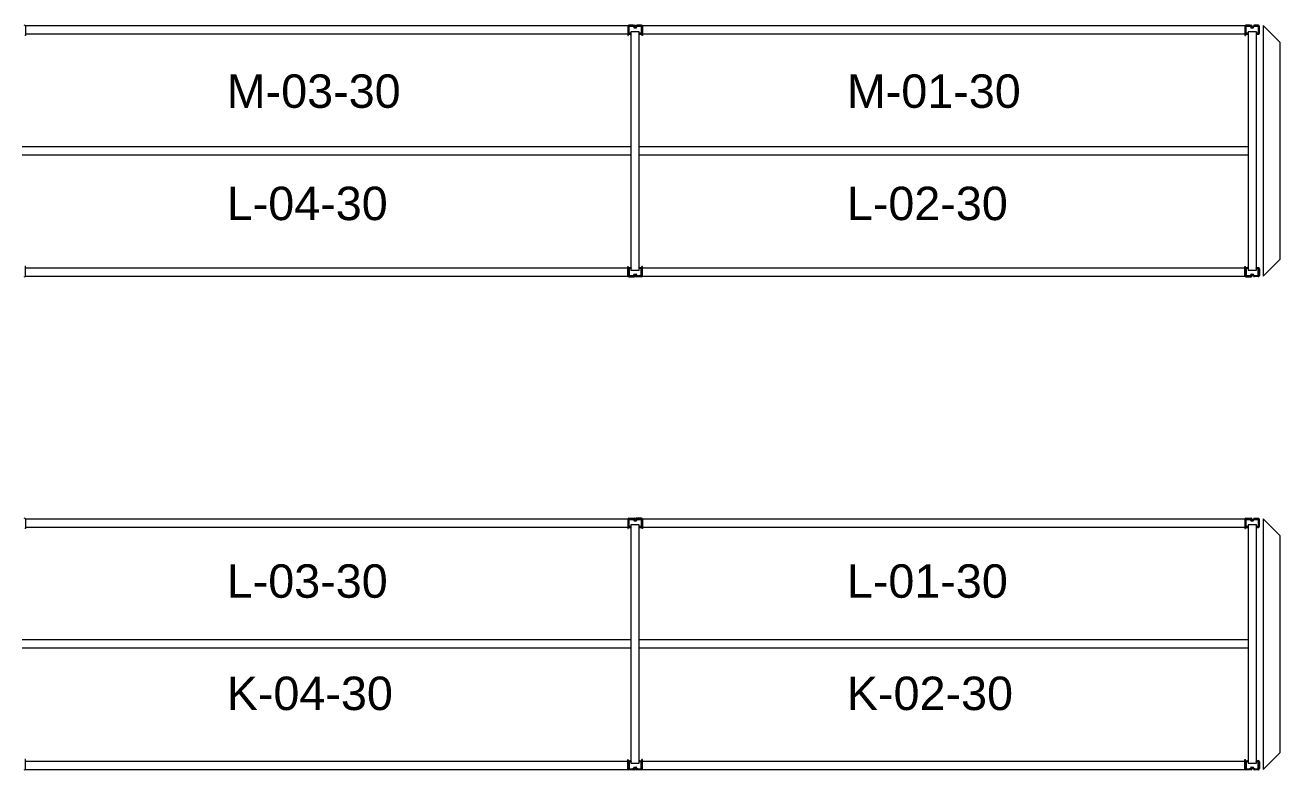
# Model space of a CAD drawing. Header units: inches. Extents: x 2743 to 10591, y -1604 to 5792.
# Drawn here: x 4454.4 to 4754.6, y 491.6 to 669.8 of the extents above; entities that cross this region are included whole.
import ezdxf

# ---------------------------------------------------------------- set-up
doc = ezdxf.new("R2010")
doc.units = ezdxf.units.IN
doc.header["$LTSCALE"] = 0.1875
doc.header["$MEASUREMENT"] = 0
for name, color, linetype, lineweight in [('22 Dimension', 7, 'Continuous', 5), ('32 Echelle', 160, 'Continuous', 15), ('33 Poutre', 30, 'Continuous', 15), ('37 Protection', 1, 'Continuous', 15)]:
    doc.layers.add(name, color=color, linetype=linetype, lineweight=lineweight)
doc.styles.add('arial', font='')
doc.styles.get('arial').set_extended_font_data('Arial')

msp = doc.modelspace()

# ---------------------------------------------------------------- hatches: boundary and pattern name
at = {"layer": '32 Echelle'}
for points in [[(4599.33382, 667.49574), (4599.33382, 667.68324), (4599.14632, 667.68324)], [(4599.33382, 667.49574), (4599.33382, 667.68324), (4599.14632, 667.68324)], [(4601.33382, 667.49574), (4601.33382, 667.68324), (4601.52132, 667.68324)], [(4601.33382, 667.49574), (4601.33382, 667.68324), (4601.52132, 667.68324)], [(4746.95882, 667.49574), (4746.95882, 667.68324), (4746.77132, 667.68324)], [(4748.95882, 667.49574), (4748.95882, 667.68324), (4749.14632, 667.68324)], [(4599.33382, 611.87074), (4599.33382, 611.68324), (4599.14632, 611.68324)], [(4599.33382, 611.87074), (4599.33382, 611.68324), (4599.14632, 611.68324)], [(4601.33382, 611.87074), (4601.33382, 611.68324), (4601.52132, 611.68324)], [(4601.33382, 611.87074), (4601.33382, 611.68324), (4601.52132, 611.68324)], [(4746.95882, 611.87074), (4746.95882, 611.68324), (4746.77132, 611.68324)], [(4748.95882, 611.87074), (4748.95882, 611.68324), (4749.14632, 611.68324)], [(4599.33382, 549.49574), (4599.33382, 549.68324), (4599.14632, 549.68324)], [(4599.33382, 549.49574), (4599.33382, 549.68324), (4599.14632, 549.68324)], [(4601.33382, 549.49574), (4601.33382, 549.68324), (4601.52132, 549.68324)], [(4601.33382, 549.49574), (4601.33382, 549.68324), (4601.52132, 549.68324)], [(4746.95882, 549.49574), (4746.95882, 549.68324), (4746.77132, 549.68324)], [(4748.95882, 549.49574), (4748.95882, 549.68324), (4749.14632, 549.68324)], [(4599.33382, 493.87074), (4599.33382, 493.68324), (4599.14632, 493.68324)], [(4599.33382, 493.87074), (4599.33382, 493.68324), (4599.14632, 493.68324)], [(4601.33382, 493.87074), (4601.33382, 493.68324), (4601.52132, 493.68324)], [(4601.33382, 493.87074), (4601.33382, 493.68324), (4601.52132, 493.68324)], [(4746.95882, 493.87074), (4746.95882, 493.68324), (4746.77132, 493.68324)], [(4748.95882, 493.87074), (4748.95882, 493.68324), (4749.14632, 493.68324)]]:
    msp.add_hatch(color=256, dxfattribs=at).paths.add_polyline_path(points)

# ---------------------------------------------------------------- linework, layer by layer
at = {"layer": '22 Dimension'}
for p, q in [((4599.33382, 640.68324), (4453.70882, 640.68324)), ((4746.95882, 640.68324), (4601.33382, 640.68324)), ((4599.33382, 638.68324), (4453.70882, 638.68324)), ((4746.95882, 638.68324), (4601.33382, 638.68324)), ((4599.33382, 522.68324), (4453.70882, 522.68324)), ((4746.95882, 522.68324), (4601.33382, 522.68324)), ((4599.33382, 520.68324), (4453.70882, 520.68324)), ((4746.95882, 520.68324), (4601.33382, 520.68324))]:
    msp.add_line(p, q, dxfattribs=at)
at = {"layer": '32 Echelle', "linetype": 'Continuous', "lineweight": 25}
for p, q in [((4598.70886, 669.49949), (4598.70886, 667.86699)), ((4598.70886, 669.49949), (4598.70886, 667.86699)), ((4598.79886, 667.86699), (4598.79886, 669.49949)), ((4598.79886, 667.86699), (4598.79886, 669.49949)), ((4599.82145, 669.68324), (4598.89261, 669.68324)), ((4599.82145, 669.68324), (4598.89261, 669.68324)), ((4598.89261, 669.59324), (4599.82145, 669.59324)), ((4598.89261, 669.59324), (4599.82145, 669.59324)), ((4599.9111, 669.5269), (4599.95501, 669.38326)), ((4599.9111, 669.5269), (4599.95501, 669.38326)), ((4600.04108, 669.40958), (4599.99717, 669.55321)), ((4600.04108, 669.40958), (4599.99717, 669.55321)), ((4600.67047, 669.55321), (4600.62655, 669.40958)), ((4600.67047, 669.55321), (4600.62655, 669.40958)), ((4600.71262, 669.38326), (4600.75653, 669.5269)), ((4600.71262, 669.38326), (4600.75653, 669.5269)), ((4601.77502, 669.68324), (4600.84619, 669.68324)), ((4601.77502, 669.68324), (4600.84619, 669.68324)), ((4600.84619, 669.59324), (4601.77502, 669.59324)), ((4600.84619, 669.59324), (4601.77502, 669.59324)), ((4601.86877, 669.49949), (4601.86877, 667.86699)), ((4601.86877, 669.49949), (4601.86877, 667.86699)), ((4601.95877, 667.86699), (4601.95877, 669.49949)), ((4601.95877, 667.86699), (4601.95877, 669.49949)), ((4746.33386, 669.49949), (4746.33386, 667.86699)), ((4746.42386, 667.86699), (4746.42386, 669.49949)), ((4747.44645, 669.68324), (4746.51761, 669.68324)), ((4746.51761, 669.59324), (4747.44645, 669.59324)), ((4747.5361, 669.5269), (4747.58001, 669.38326)), ((4747.66608, 669.40958), (4747.62217, 669.55321)), ((4748.29547, 669.55321), (4748.25155, 669.40958)), ((4748.33762, 669.38326), (4748.38153, 669.5269)), ((4749.40002, 669.68324), (4748.47119, 669.68324)), ((4748.47119, 669.59324), (4749.40002, 669.59324)), ((4749.49377, 669.49949), (4749.49377, 667.86699)), ((4749.58377, 667.86699), (4749.58377, 669.49949)), ((4599.30886, 667.77324), (4598.89261, 667.77324)), ((4599.30886, 667.77324), (4598.89261, 667.77324)), ((4598.89261, 667.68324), (4599.30886, 667.68324)), ((4598.89261, 667.68324), (4599.30886, 667.68324)), ((4599.30886, 667.68324), (4599.30886, 667.77324)), ((4599.30886, 667.68324), (4599.30886, 667.77324)), ((4600.5369, 669.34324), (4600.13073, 669.34324)), ((4600.5369, 669.34324), (4600.13073, 669.34324)), ((4600.13073, 669.25324), (4600.5369, 669.25324)), ((4600.13073, 669.25324), (4600.5369, 669.25324)), ((4601.77502, 667.77324), (4601.35877, 667.77324)), ((4601.35877, 667.77324), (4601.35877, 667.68324)), ((4601.77502, 667.77324), (4601.35877, 667.77324)), ((4601.35877, 667.77324), (4601.35877, 667.68324)), ((4601.35877, 667.68324), (4601.77502, 667.68324)), ((4601.35877, 667.68324), (4601.77502, 667.68324)), ((4746.93386, 667.77324), (4746.51761, 667.77324)), ((4746.51761, 667.68324), (4746.93386, 667.68324)), ((4746.93386, 667.68324), (4746.93386, 667.77324)), ((4748.1619, 669.34324), (4747.75573, 669.34324)), ((4747.75573, 669.25324), (4748.1619, 669.25324)), ((4749.40002, 667.77324), (4748.98377, 667.77324)), ((4748.98377, 667.77324), (4748.98377, 667.68324)), ((4748.98377, 667.68324), (4749.40002, 667.68324)), ((4598.70886, 609.86699), (4598.70886, 611.49949)), ((4598.70886, 609.86699), (4598.70886, 611.49949)), ((4598.79886, 611.49949), (4598.79886, 609.86699)), ((4598.79886, 611.49949), (4598.79886, 609.86699)), ((4598.89261, 611.68324), (4599.30886, 611.68324)), ((4598.89261, 611.68324), (4599.30886, 611.68324)), ((4599.30886, 611.59324), (4598.89261, 611.59324)), ((4599.30886, 611.59324), (4598.89261, 611.59324)), ((4598.89261, 609.77324), (4599.82145, 609.77324)), ((4598.89261, 609.77324), (4599.82145, 609.77324)), ((4599.82145, 609.68324), (4598.89261, 609.68324)), ((4599.82145, 609.68324), (4598.89261, 609.68324)), ((4599.30886, 611.68324), (4599.30886, 611.59324)), ((4599.30886, 611.68324), (4599.30886, 611.59324)), ((4599.9111, 609.83958), (4599.95501, 609.98321)), ((4599.9111, 609.83958), (4599.95501, 609.98321)), ((4600.04108, 609.9569), (4599.99717, 609.81326)), ((4600.04108, 609.9569), (4599.99717, 609.81326)), ((4600.13073, 610.11324), (4600.5369, 610.11324)), ((4600.13073, 610.11324), (4600.5369, 610.11324)), ((4600.5369, 610.02324), (4600.13073, 610.02324)), ((4600.5369, 610.02324), (4600.13073, 610.02324)), ((4600.67047, 609.81326), (4600.62655, 609.9569)), ((4600.67047, 609.81326), (4600.62655, 609.9569)), ((4600.71262, 609.98321), (4600.75653, 609.83958)), ((4600.71262, 609.98321), (4600.75653, 609.83958)), ((4600.84619, 609.77324), (4601.77502, 609.77324)), ((4600.84619, 609.77324), (4601.77502, 609.77324)), ((4601.77502, 609.68324), (4600.84619, 609.68324)), ((4601.77502, 609.68324), (4600.84619, 609.68324)), ((4601.35877, 611.68324), (4601.77502, 611.68324)), ((4601.35877, 611.59324), (4601.35877, 611.68324)), ((4601.35877, 611.68324), (4601.77502, 611.68324)), ((4601.35877, 611.59324), (4601.35877, 611.68324)), ((4601.77502, 611.59324), (4601.35877, 611.59324)), ((4601.77502, 611.59324), (4601.35877, 611.59324)), ((4601.86877, 609.86699), (4601.86877, 611.49949)), ((4601.86877, 609.86699), (4601.86877, 611.49949)), ((4601.95877, 611.49949), (4601.95877, 609.86699)), ((4601.95877, 611.49949), (4601.95877, 609.86699)), ((4746.33386, 609.86699), (4746.33386, 611.49949)), ((4746.42386, 611.49949), (4746.42386, 609.86699)), ((4746.51761, 611.68324), (4746.93386, 611.68324)), ((4746.93386, 611.59324), (4746.51761, 611.59324)), ((4746.51761, 609.77324), (4747.44645, 609.77324)), ((4747.44645, 609.68324), (4746.51761, 609.68324)), ((4746.93386, 611.68324), (4746.93386, 611.59324)), ((4747.5361, 609.83958), (4747.58001, 609.98321)), ((4747.66608, 609.9569), (4747.62217, 609.81326)), ((4747.75573, 610.11324), (4748.1619, 610.11324)), ((4748.1619, 610.02324), (4747.75573, 610.02324)), ((4748.29547, 609.81326), (4748.25155, 609.9569)), ((4748.33762, 609.98321), (4748.38153, 609.83958)), ((4748.47119, 609.77324), (4749.40002, 609.77324)), ((4749.40002, 609.68324), (4748.47119, 609.68324)), ((4748.98377, 611.68324), (4749.40002, 611.68324)), ((4748.98377, 611.59324), (4748.98377, 611.68324)), ((4749.40002, 611.59324), (4748.98377, 611.59324)), ((4749.49377, 609.86699), (4749.49377, 611.49949)), ((4749.58377, 611.49949), (4749.58377, 609.86699)), ((4598.70886, 551.49949), (4598.70886, 549.86699)), ((4598.70886, 551.49949), (4598.70886, 549.86699)), ((4598.79886, 549.86699), (4598.79886, 551.49949)), ((4598.79886, 549.86699), (4598.79886, 551.49949)), ((4599.82145, 551.68324), (4598.89261, 551.68324)), ((4599.82145, 551.68324), (4598.89261, 551.68324)), ((4598.89261, 551.59324), (4599.82145, 551.59324)), ((4598.89261, 551.59324), (4599.82145, 551.59324)), ((4599.30886, 549.77324), (4598.89261, 549.77324)), ((4599.30886, 549.77324), (4598.89261, 549.77324)), ((4598.89261, 549.68324), (4599.30886, 549.68324)), ((4598.89261, 549.68324), (4599.30886, 549.68324)), ((4599.30886, 549.68324), (4599.30886, 549.77324)), ((4599.30886, 549.68324), (4599.30886, 549.77324)), ((4599.9111, 551.5269), (4599.95501, 551.38326)), ((4599.9111, 551.5269), (4599.95501, 551.38326)), ((4600.04108, 551.40958), (4599.99717, 551.55321)), ((4600.04108, 551.40958), (4599.99717, 551.55321)), ((4600.5369, 551.34324), (4600.13073, 551.34324)), ((4600.5369, 551.34324), (4600.13073, 551.34324)), ((4600.13073, 551.25324), (4600.5369, 551.25324)), ((4600.13073, 551.25324), (4600.5369, 551.25324)), ((4600.67047, 551.55321), (4600.62655, 551.40958)), ((4600.67047, 551.55321), (4600.62655, 551.40958)), ((4600.71262, 551.38326), (4600.75653, 551.5269)), ((4600.71262, 551.38326), (4600.75653, 551.5269)), ((4601.77502, 551.68324), (4600.84619, 551.68324)), ((4601.77502, 551.68324), (4600.84619, 551.68324)), ((4600.84619, 551.59324), (4601.77502, 551.59324)), ((4600.84619, 551.59324), (4601.77502, 551.59324)), ((4601.77502, 549.77324), (4601.35877, 549.77324)), ((4601.35877, 549.77324), (4601.35877, 549.68324)), ((4601.77502, 549.77324), (4601.35877, 549.77324)), ((4601.35877, 549.77324), (4601.35877, 549.68324)), ((4601.35877, 549.68324), (4601.77502, 549.68324)), ((4601.35877, 549.68324), (4601.77502, 549.68324)), ((4601.86877, 551.49949), (4601.86877, 549.86699)), ((4601.86877, 551.49949), (4601.86877, 549.86699)), ((4601.95877, 549.86699), (4601.95877, 551.49949)), ((4601.95877, 549.86699), (4601.95877, 551.49949)), ((4746.33386, 551.49949), (4746.33386, 549.86699)), ((4746.42386, 549.86699), (4746.42386, 551.49949)), ((4747.44645, 551.68324), (4746.51761, 551.68324)), ((4746.51761, 551.59324), (4747.44645, 551.59324)), ((4746.93386, 549.77324), (4746.51761, 549.77324)), ((4746.51761, 549.68324), (4746.93386, 549.68324)), ((4746.93386, 549.68324), (4746.93386, 549.77324)), ((4747.5361, 551.5269), (4747.58001, 551.38326)), ((4747.66608, 551.40958), (4747.62217, 551.55321)), ((4748.1619, 551.34324), (4747.75573, 551.34324)), ((4747.75573, 551.25324), (4748.1619, 551.25324)), ((4748.29547, 551.55321), (4748.25155, 551.40958)), ((4748.33762, 551.38326), (4748.38153, 551.5269)), ((4749.40002, 551.68324), (4748.47119, 551.68324)), ((4748.47119, 551.59324), (4749.40002, 551.59324)), ((4749.40002, 549.77324), (4748.98377, 549.77324)), ((4748.98377, 549.77324), (4748.98377, 549.68324)), ((4748.98377, 549.68324), (4749.40002, 549.68324)), ((4749.49377, 551.49949), (4749.49377, 549.86699)), ((4749.58377, 549.86699), (4749.58377, 551.49949)), ((4598.70886, 491.86699), (4598.70886, 493.49949)), ((4598.70886, 491.86699), (4598.70886, 493.49949)), ((4598.79886, 493.49949), (4598.79886, 491.86699)), ((4598.79886, 493.49949), (4598.79886, 491.86699)), ((4598.89261, 493.68324), (4599.30886, 493.68324)), ((4598.89261, 493.68324), (4599.30886, 493.68324)), ((4599.30886, 493.59324), (4598.89261, 493.59324)), ((4599.30886, 493.59324), (4598.89261, 493.59324)), ((4599.30886, 493.68324), (4599.30886, 493.59324)), ((4599.30886, 493.68324), (4599.30886, 493.59324)), ((4601.35877, 493.68324), (4601.77502, 493.68324)), ((4601.35877, 493.59324), (4601.35877, 493.68324)), ((4601.35877, 493.68324), (4601.77502, 493.68324)), ((4601.35877, 493.59324), (4601.35877, 493.68324)), ((4601.77502, 493.59324), (4601.35877, 493.59324)), ((4601.77502, 493.59324), (4601.35877, 493.59324)), ((4601.86877, 491.86699), (4601.86877, 493.49949)), ((4601.86877, 491.86699), (4601.86877, 493.49949)), ((4601.95877, 493.49949), (4601.95877, 491.86699)), ((4601.95877, 493.49949), (4601.95877, 491.86699)), ((4746.33386, 491.86699), (4746.33386, 493.49949)), ((4746.42386, 493.49949), (4746.42386, 491.86699)), ((4746.51761, 493.68324), (4746.93386, 493.68324)), ((4746.93386, 493.59324), (4746.51761, 493.59324)), ((4746.93386, 493.68324), (4746.93386, 493.59324)), ((4748.98377, 493.68324), (4749.40002, 493.68324)), ((4748.98377, 493.59324), (4748.98377, 493.68324)), ((4749.40002, 493.59324), (4748.98377, 493.59324)), ((4749.49377, 491.86699), (4749.49377, 493.49949)), ((4749.58377, 493.49949), (4749.58377, 491.86699)), ((4598.89261, 491.77324), (4599.82145, 491.77324)), ((4598.89261, 491.77324), (4599.82145, 491.77324)), ((4599.82145, 491.68324), (4598.89261, 491.68324)), ((4599.82145, 491.68324), (4598.89261, 491.68324)), ((4599.9111, 491.83958), (4599.95501, 491.98321)), ((4599.9111, 491.83958), (4599.95501, 491.98321)), ((4600.04108, 491.9569), (4599.99717, 491.81326)), ((4600.04108, 491.9569), (4599.99717, 491.81326)), ((4600.13073, 492.11324), (4600.5369, 492.11324)), ((4600.13073, 492.11324), (4600.5369, 492.11324)), ((4600.5369, 492.02324), (4600.13073, 492.02324)), ((4600.5369, 492.02324), (4600.13073, 492.02324)), ((4600.67047, 491.81326), (4600.62655, 491.9569)), ((4600.67047, 491.81326), (4600.62655, 491.9569)), ((4600.71262, 491.98321), (4600.75653, 491.83958)), ((4600.71262, 491.98321), (4600.75653, 491.83958)), ((4600.84619, 491.77324), (4601.77502, 491.77324)), ((4600.84619, 491.77324), (4601.77502, 491.77324)), ((4601.77502, 491.68324), (4600.84619, 491.68324)), ((4601.77502, 491.68324), (4600.84619, 491.68324)), ((4746.51761, 491.77324), (4747.44645, 491.77324)), ((4747.44645, 491.68324), (4746.51761, 491.68324)), ((4747.5361, 491.83958), (4747.58001, 491.98321)), ((4747.66608, 491.9569), (4747.62217, 491.81326)), ((4747.75573, 492.11324), (4748.1619, 492.11324)), ((4748.1619, 492.02324), (4747.75573, 492.02324)), ((4748.29547, 491.81326), (4748.25155, 491.9569)), ((4748.33762, 491.98321), (4748.38153, 491.83958)), ((4748.47119, 491.77324), (4749.40002, 491.77324)), ((4749.40002, 491.68324), (4748.47119, 491.68324))]:
    msp.add_line(p, q, dxfattribs=at)
at = {"layer": '32 Echelle'}
for p, q in [((4599.33382, 667.68324), (4599.14632, 667.68324)), ((4599.33382, 667.49574), (4599.14632, 667.68324)), ((4599.33382, 667.68324), (4599.14632, 667.68324)), ((4599.33382, 667.49574), (4599.14632, 667.68324)), ((4601.33382, 668.18324), (4599.33382, 668.18324)), ((4599.33382, 668.18324), (4599.33382, 611.18324)), ((4601.33382, 668.18324), (4599.33382, 668.18324)), ((4599.33382, 668.18324), (4599.33382, 611.18324)), ((4599.33382, 667.49574), (4599.33382, 667.68324)), ((4599.33382, 667.49574), (4599.33382, 667.68324)), ((4601.33382, 611.18324), (4601.33382, 668.18324)), ((4601.33382, 611.18324), (4601.33382, 668.18324)), ((4601.33382, 667.68324), (4601.52132, 667.68324)), ((4601.33382, 667.49574), (4601.33382, 667.68324)), ((4601.33382, 667.49574), (4601.52132, 667.68324)), ((4601.33382, 667.68324), (4601.52132, 667.68324)), ((4601.33382, 667.49574), (4601.33382, 667.68324)), ((4601.33382, 667.49574), (4601.52132, 667.68324)), ((4746.95882, 667.68324), (4746.77132, 667.68324)), ((4746.95882, 667.49574), (4746.77132, 667.68324)), ((4748.95882, 668.18324), (4746.95882, 668.18324)), ((4746.95882, 668.18324), (4746.95882, 611.18324)), ((4746.95882, 667.49574), (4746.95882, 667.68324)), ((4748.95882, 611.18324), (4748.95882, 668.18324)), ((4748.95882, 667.68324), (4749.14632, 667.68324)), ((4748.95882, 667.49574), (4748.95882, 667.68324)), ((4748.95882, 667.49574), (4749.14632, 667.68324)), ((4599.33382, 611.87074), (4599.14632, 611.68324)), ((4599.33382, 611.87074), (4599.14632, 611.68324)), ((4599.33382, 611.68324), (4599.14632, 611.68324)), ((4599.33382, 611.68324), (4599.14632, 611.68324)), ((4599.33382, 611.87074), (4599.33382, 611.68324)), ((4599.33382, 611.87074), (4599.33382, 611.68324)), ((4599.33382, 611.18324), (4601.33382, 611.18324)), ((4599.33382, 611.18324), (4601.33382, 611.18324)), ((4601.33382, 611.87074), (4601.33382, 611.68324)), ((4601.33382, 611.87074), (4601.52132, 611.68324)), ((4601.33382, 611.87074), (4601.33382, 611.68324)), ((4601.33382, 611.87074), (4601.52132, 611.68324)), ((4601.33382, 611.68324), (4601.52132, 611.68324)), ((4601.33382, 611.68324), (4601.52132, 611.68324)), ((4746.95882, 611.87074), (4746.77132, 611.68324)), ((4746.95882, 611.68324), (4746.77132, 611.68324)), ((4746.95882, 611.87074), (4746.95882, 611.68324)), ((4746.95882, 611.18324), (4748.95882, 611.18324)), ((4748.95882, 611.87074), (4748.95882, 611.68324)), ((4748.95882, 611.87074), (4749.14632, 611.68324)), ((4748.95882, 611.68324), (4749.14632, 611.68324)), ((4599.33382, 549.68324), (4599.14632, 549.68324)), ((4599.33382, 549.49574), (4599.14632, 549.68324)), ((4599.33382, 549.68324), (4599.14632, 549.68324)), ((4599.33382, 549.49574), (4599.14632, 549.68324)), ((4601.33382, 550.18324), (4599.33382, 550.18324)), ((4599.33382, 550.18324), (4599.33382, 493.18324)), ((4601.33382, 550.18324), (4599.33382, 550.18324)), ((4599.33382, 550.18324), (4599.33382, 493.18324)), ((4599.33382, 549.49574), (4599.33382, 549.68324)), ((4599.33382, 549.49574), (4599.33382, 549.68324)), ((4601.33382, 493.18324), (4601.33382, 550.18324)), ((4601.33382, 493.18324), (4601.33382, 550.18324)), ((4601.33382, 549.68324), (4601.52132, 549.68324)), ((4601.33382, 549.49574), (4601.33382, 549.68324)), ((4601.33382, 549.49574), (4601.52132, 549.68324)), ((4601.33382, 549.68324), (4601.52132, 549.68324)), ((4601.33382, 549.49574), (4601.33382, 549.68324)), ((4601.33382, 549.49574), (4601.52132, 549.68324)), ((4746.95882, 549.68324), (4746.77132, 549.68324)), ((4746.95882, 549.49574), (4746.77132, 549.68324)), ((4748.95882, 550.18324), (4746.95882, 550.18324)), ((4746.95882, 550.18324), (4746.95882, 493.18324)), ((4746.95882, 549.49574), (4746.95882, 549.68324)), ((4748.95882, 493.18324), (4748.95882, 550.18324)), ((4748.95882, 549.68324), (4749.14632, 549.68324)), ((4748.95882, 549.49574), (4748.95882, 549.68324)), ((4748.95882, 549.49574), (4749.14632, 549.68324)), ((4599.33382, 493.87074), (4599.14632, 493.68324)), ((4599.33382, 493.87074), (4599.14632, 493.68324)), ((4599.33382, 493.68324), (4599.14632, 493.68324)), ((4599.33382, 493.68324), (4599.14632, 493.68324)), ((4599.33382, 493.87074), (4599.33382, 493.68324)), ((4599.33382, 493.87074), (4599.33382, 493.68324)), ((4599.33382, 493.18324), (4601.33382, 493.18324)), ((4599.33382, 493.18324), (4601.33382, 493.18324)), ((4601.33382, 493.87074), (4601.33382, 493.68324)), ((4601.33382, 493.87074), (4601.52132, 493.68324)), ((4601.33382, 493.87074), (4601.33382, 493.68324)), ((4601.33382, 493.87074), (4601.52132, 493.68324)), ((4601.33382, 493.68324), (4601.52132, 493.68324)), ((4601.33382, 493.68324), (4601.52132, 493.68324)), ((4746.95882, 493.87074), (4746.77132, 493.68324)), ((4746.95882, 493.68324), (4746.77132, 493.68324)), ((4746.95882, 493.87074), (4746.95882, 493.68324)), ((4746.95882, 493.18324), (4748.95882, 493.18324)), ((4748.95882, 493.87074), (4748.95882, 493.68324)), ((4748.95882, 493.87074), (4749.14632, 493.68324)), ((4748.95882, 493.68324), (4749.14632, 493.68324))]:
    msp.add_line(p, q, dxfattribs=at)
at = {"layer": '32 Echelle', "linetype": 'Continuous', "lineweight": 25}
for centre, radius, start, end in [((4598.89261, 669.49949), 0.18375, 90, 180), ((4598.89261, 669.49949), 0.18375, 90, 180), ((4598.89261, 669.49949), 0.09375, 90, 180), ((4598.89261, 669.49949), 0.09375, 90, 180), ((4599.82145, 669.49949), 0.18375, 17, 90), ((4599.82145, 669.49949), 0.18375, 17, 90), ((4599.82145, 669.49949), 0.09375, 17, 90), ((4599.82145, 669.49949), 0.09375, 17, 90), ((4600.84619, 669.49949), 0.18375, 90, 163), ((4600.84619, 669.49949), 0.18375, 90, 163), ((4600.84619, 669.49949), 0.09375, 90, 163), ((4600.84619, 669.49949), 0.09375, 90, 163), ((4601.77502, 669.49949), 0.18375, 0, 90), ((4601.77502, 669.49949), 0.18375, 0, 90), ((4601.77502, 669.49949), 0.09375, 0, 90), ((4601.77502, 669.49949), 0.09375, 0, 90), ((4746.51761, 669.49949), 0.18375, 90, 180), ((4746.51761, 669.49949), 0.09375, 90, 180), ((4747.44645, 669.49949), 0.18375, 17, 90), ((4747.44645, 669.49949), 0.09375, 17, 90), ((4748.47119, 669.49949), 0.18375, 90, 163), ((4748.47119, 669.49949), 0.09375, 90, 163), ((4749.40002, 669.49949), 0.18375, 0, 90), ((4749.40002, 669.49949), 0.09375, 0, 90), ((4598.89261, 667.86699), 0.18375, 180, 270), ((4598.89261, 667.86699), 0.18375, 180, 270), ((4598.89261, 667.86699), 0.09375, 180, 270), ((4598.89261, 667.86699), 0.09375, 180, 270), ((4600.13073, 669.43699), 0.18375, 197, 270), ((4600.13073, 669.43699), 0.18375, 197, 270), ((4600.13073, 669.43699), 0.09375, 197, 270), ((4600.13073, 669.43699), 0.09375, 197, 270), ((4600.5369, 669.43699), 0.09375, 270, 343), ((4600.5369, 669.43699), 0.09375, 270, 343), ((4600.5369, 669.43699), 0.18375, 270, 343), ((4600.5369, 669.43699), 0.18375, 270, 343), ((4601.77502, 667.86699), 0.09375, 270, 0), ((4601.77502, 667.86699), 0.18375, 270, 0), ((4601.77502, 667.86699), 0.09375, 270, 0), ((4601.77502, 667.86699), 0.18375, 270, 0), ((4746.51761, 667.86699), 0.18375, 180, 270), ((4746.51761, 667.86699), 0.09375, 180, 270), ((4747.75573, 669.43699), 0.18375, 197, 270), ((4747.75573, 669.43699), 0.09375, 197, 270), ((4748.1619, 669.43699), 0.09375, 270, 343), ((4748.1619, 669.43699), 0.18375, 270, 343), ((4749.40002, 667.86699), 0.09375, 270, 0), ((4749.40002, 667.86699), 0.18375, 270, 0), ((4598.89261, 611.49949), 0.18375, 90, 180), ((4598.89261, 611.49949), 0.18375, 90, 180), ((4598.89261, 609.86699), 0.18375, 180, 270), ((4598.89261, 609.86699), 0.18375, 180, 270), ((4598.89261, 611.49949), 0.09375, 90, 180), ((4598.89261, 611.49949), 0.09375, 90, 180), ((4598.89261, 609.86699), 0.09375, 180, 270), ((4598.89261, 609.86699), 0.09375, 180, 270), ((4599.82145, 609.86699), 0.09375, 270, 343), ((4599.82145, 609.86699), 0.09375, 270, 343), ((4599.82145, 609.86699), 0.18375, 270, 343), ((4599.82145, 609.86699), 0.18375, 270, 343), ((4600.13073, 609.92949), 0.18375, 90, 163), ((4600.13073, 609.92949), 0.18375, 90, 163), ((4600.13073, 609.92949), 0.09375, 90, 163), ((4600.13073, 609.92949), 0.09375, 90, 163), ((4600.5369, 609.92949), 0.18375, 17, 90), ((4600.5369, 609.92949), 0.18375, 17, 90), ((4600.5369, 609.92949), 0.09375, 17, 90), ((4600.5369, 609.92949), 0.09375, 17, 90), ((4600.84619, 609.86699), 0.18375, 197, 270), ((4600.84619, 609.86699), 0.18375, 197, 270), ((4600.84619, 609.86699), 0.09375, 197, 270), ((4600.84619, 609.86699), 0.09375, 197, 270), ((4601.77502, 611.49949), 0.18375, 0, 90), ((4601.77502, 611.49949), 0.18375, 0, 90), ((4601.77502, 611.49949), 0.09375, 0, 90), ((4601.77502, 611.49949), 0.09375, 0, 90), ((4601.77502, 609.86699), 0.09375, 270, 0), ((4601.77502, 609.86699), 0.18375, 270, 0), ((4601.77502, 609.86699), 0.09375, 270, 0), ((4601.77502, 609.86699), 0.18375, 270, 0), ((4746.51761, 611.49949), 0.18375, 90, 180), ((4746.51761, 609.86699), 0.18375, 180, 270), ((4746.51761, 611.49949), 0.09375, 90, 180), ((4746.51761, 609.86699), 0.09375, 180, 270), ((4747.44645, 609.86699), 0.09375, 270, 343), ((4747.44645, 609.86699), 0.18375, 270, 343), ((4747.75573, 609.92949), 0.18375, 90, 163), ((4747.75573, 609.92949), 0.09375, 90, 163), ((4748.1619, 609.92949), 0.18375, 17, 90), ((4748.1619, 609.92949), 0.09375, 17, 90), ((4748.47119, 609.86699), 0.18375, 197, 270), ((4748.47119, 609.86699), 0.09375, 197, 270), ((4749.40002, 611.49949), 0.18375, 0, 90), ((4749.40002, 611.49949), 0.09375, 0, 90), ((4749.40002, 609.86699), 0.09375, 270, 0), ((4749.40002, 609.86699), 0.18375, 270, 0), ((4598.89261, 551.49949), 0.18375, 90, 180), ((4598.89261, 551.49949), 0.18375, 90, 180), ((4598.89261, 549.86699), 0.18375, 180, 270), ((4598.89261, 549.86699), 0.18375, 180, 270), ((4598.89261, 551.49949), 0.09375, 90, 180), ((4598.89261, 551.49949), 0.09375, 90, 180), ((4598.89261, 549.86699), 0.09375, 180, 270), ((4598.89261, 549.86699), 0.09375, 180, 270), ((4599.82145, 551.49949), 0.18375, 17, 90), ((4599.82145, 551.49949), 0.18375, 17, 90), ((4599.82145, 551.49949), 0.09375, 17, 90), ((4599.82145, 551.49949), 0.09375, 17, 90), ((4600.13073, 551.43699), 0.18375, 197, 270), ((4600.13073, 551.43699), 0.18375, 197, 270), ((4600.13073, 551.43699), 0.09375, 197, 270), ((4600.13073, 551.43699), 0.09375, 197, 270), ((4600.5369, 551.43699), 0.09375, 270, 343), ((4600.5369, 551.43699), 0.09375, 270, 343), ((4600.5369, 551.43699), 0.18375, 270, 343), ((4600.5369, 551.43699), 0.18375, 270, 343), ((4600.84619, 551.49949), 0.18375, 90, 163), ((4600.84619, 551.49949), 0.18375, 90, 163), ((4600.84619, 551.49949), 0.09375, 90, 163), ((4600.84619, 551.49949), 0.09375, 90, 163), ((4601.77502, 551.49949), 0.18375, 0, 90), ((4601.77502, 551.49949), 0.18375, 0, 90), ((4601.77502, 551.49949), 0.09375, 0, 90), ((4601.77502, 551.49949), 0.09375, 0, 90), ((4601.77502, 549.86699), 0.09375, 270, 0), ((4601.77502, 549.86699), 0.18375, 270, 0), ((4601.77502, 549.86699), 0.09375, 270, 0), ((4601.77502, 549.86699), 0.18375, 270, 0), ((4746.51761, 551.49949), 0.18375, 90, 180), ((4746.51761, 549.86699), 0.18375, 180, 270), ((4746.51761, 551.49949), 0.09375, 90, 180), ((4746.51761, 549.86699), 0.09375, 180, 270), ((4747.44645, 551.49949), 0.18375, 17, 90), ((4747.44645, 551.49949), 0.09375, 17, 90), ((4747.75573, 551.43699), 0.18375, 197, 270), ((4747.75573, 551.43699), 0.09375, 197, 270), ((4748.1619, 551.43699), 0.09375, 270, 343), ((4748.1619, 551.43699), 0.18375, 270, 343), ((4748.47119, 551.49949), 0.18375, 90, 163), ((4748.47119, 551.49949), 0.09375, 90, 163), ((4749.40002, 551.49949), 0.18375, 0, 90), ((4749.40002, 551.49949), 0.09375, 0, 90), ((4749.40002, 549.86699), 0.09375, 270, 0), ((4749.40002, 549.86699), 0.18375, 270, 0), ((4598.89261, 493.49949), 0.18375, 90, 180), ((4598.89261, 493.49949), 0.18375, 90, 180), ((4598.89261, 493.49949), 0.09375, 90, 180), ((4598.89261, 493.49949), 0.09375, 90, 180), ((4601.77502, 493.49949), 0.18375, 0, 90), ((4601.77502, 493.49949), 0.18375, 0, 90), ((4601.77502, 493.49949), 0.09375, 0, 90), ((4601.77502, 493.49949), 0.09375, 0, 90), ((4746.51761, 493.49949), 0.18375, 90, 180), ((4746.51761, 493.49949), 0.09375, 90, 180), ((4749.40002, 493.49949), 0.18375, 0, 90), ((4749.40002, 493.49949), 0.09375, 0, 90), ((4598.89261, 491.86699), 0.18375, 180, 270), ((4598.89261, 491.86699), 0.18375, 180, 270), ((4598.89261, 491.86699), 0.09375, 180, 270), ((4598.89261, 491.86699), 0.09375, 180, 270), ((4599.82145, 491.86699), 0.09375, 270, 343), ((4599.82145, 491.86699), 0.09375, 270, 343), ((4599.82145, 491.86699), 0.18375, 270, 343), ((4599.82145, 491.86699), 0.18375, 270, 343), ((4600.13073, 491.92949), 0.18375, 90, 163), ((4600.13073, 491.92949), 0.18375, 90, 163), ((4600.13073, 491.92949), 0.09375, 90, 163), ((4600.13073, 491.92949), 0.09375, 90, 163), ((4600.5369, 491.92949), 0.18375, 17, 90), ((4600.5369, 491.92949), 0.18375, 17, 90), ((4600.5369, 491.92949), 0.09375, 17, 90), ((4600.5369, 491.92949), 0.09375, 17, 90), ((4600.84619, 491.86699), 0.18375, 197, 270), ((4600.84619, 491.86699), 0.18375, 197, 270), ((4600.84619, 491.86699), 0.09375, 197, 270), ((4600.84619, 491.86699), 0.09375, 197, 270), ((4601.77502, 491.86699), 0.09375, 270, 0), ((4601.77502, 491.86699), 0.18375, 270, 0), ((4601.77502, 491.86699), 0.09375, 270, 0), ((4601.77502, 491.86699), 0.18375, 270, 0), ((4746.51761, 491.86699), 0.18375, 180, 270), ((4746.51761, 491.86699), 0.09375, 180, 270), ((4747.44645, 491.86699), 0.09375, 270, 343), ((4747.44645, 491.86699), 0.18375, 270, 343), ((4747.75573, 491.92949), 0.18375, 90, 163), ((4747.75573, 491.92949), 0.09375, 90, 163), ((4748.1619, 491.92949), 0.18375, 17, 90), ((4748.1619, 491.92949), 0.09375, 17, 90), ((4748.47119, 491.86699), 0.18375, 197, 270), ((4748.47119, 491.86699), 0.09375, 197, 270), ((4749.40002, 491.86699), 0.09375, 270, 0), ((4749.40002, 491.86699), 0.18375, 270, 0)]:
    msp.add_arc(centre, radius, start, end, dxfattribs=at)
at = {"layer": '33 Poutre'}
for p, q in [((4454.45882, 669.68324), (4598.58382, 669.68324)), ((4454.45882, 669.68324), (4454.45882, 667.68324)), ((4454.45882, 669.55824), (4454.45882, 667.30224)), ((4598.58382, 669.68324), (4598.58382, 667.68324)), ((4598.58382, 669.55824), (4598.58382, 667.30224)), ((4598.70282, 669.55824), (4598.70282, 667.30224)), ((4600.08982, 669.68324), (4598.82782, 669.68324)), ((4600.21482, 669.34324), (4600.21482, 669.55824)), ((4600.33382, 669.34324), (4600.33382, 669.55824)), ((4600.33382, 669.34324), (4600.33382, 669.55824)), ((4600.45282, 669.34324), (4600.45282, 669.55824)), ((4600.57782, 669.68324), (4601.83982, 669.68324)), ((4601.96482, 669.55824), (4601.96482, 667.30224)), ((4602.08382, 669.68324), (4746.20882, 669.68324)), ((4602.08382, 669.68324), (4602.08382, 667.68324)), ((4602.08382, 669.55824), (4602.08382, 667.30224)), ((4746.20882, 669.68324), (4746.20882, 667.68324)), ((4746.20882, 669.55824), (4746.20882, 667.30224)), ((4746.32782, 669.55824), (4746.32782, 667.30224)), ((4747.71482, 669.68324), (4746.45282, 669.68324)), ((4747.83982, 669.34324), (4747.83982, 669.55824)), ((4747.95882, 669.34324), (4747.95882, 669.55824)), ((4454.45882, 667.30224), (4454.33982, 667.30224)), ((4454.45882, 667.68324), (4598.58382, 667.68324)), ((4598.58382, 667.30224), (4598.70282, 667.30224)), ((4600.21482, 669.34324), (4600.33382, 669.34324)), ((4600.45282, 669.34324), (4600.33382, 669.34324)), ((4602.08382, 667.30224), (4601.96482, 667.30224)), ((4602.08382, 667.68324), (4746.20882, 667.68324)), ((4746.20882, 667.30224), (4746.32782, 667.30224)), ((4747.83982, 669.34324), (4747.95882, 669.34324)), ((4454.45882, 612.06424), (4454.33982, 612.06424)), ((4454.45882, 609.80824), (4454.45882, 612.06424)), ((4454.45882, 611.68324), (4598.58382, 611.68324)), ((4454.45882, 609.68324), (4454.45882, 611.68324)), ((4454.45882, 609.68324), (4598.58382, 609.68324)), ((4598.58382, 609.80824), (4598.58382, 612.06424)), ((4598.58382, 612.06424), (4598.70282, 612.06424)), ((4598.58382, 609.68324), (4598.58382, 611.68324)), ((4598.70282, 609.80824), (4598.70282, 612.06424)), ((4600.08982, 609.68324), (4598.82782, 609.68324)), ((4598.82782, 609.56424), (4600.08982, 609.56424)), ((4600.21482, 610.02324), (4600.21482, 609.80824)), ((4600.21482, 610.02324), (4600.33382, 610.02324)), ((4600.33382, 610.02324), (4600.33382, 609.80824)), ((4600.33382, 610.02324), (4600.33382, 609.80824)), ((4600.45282, 610.02324), (4600.33382, 610.02324)), ((4600.45282, 610.02324), (4600.45282, 609.80824)), ((4600.57782, 609.68324), (4601.83982, 609.68324)), ((4601.83982, 609.56424), (4600.57782, 609.56424)), ((4602.08382, 612.06424), (4601.96482, 612.06424)), ((4601.96482, 609.80824), (4601.96482, 612.06424)), ((4602.08382, 609.80824), (4602.08382, 612.06424)), ((4602.08382, 611.68324), (4746.20882, 611.68324)), ((4602.08382, 609.68324), (4602.08382, 611.68324)), ((4602.08382, 609.68324), (4746.20882, 609.68324)), ((4746.20882, 609.80824), (4746.20882, 612.06424)), ((4746.20882, 612.06424), (4746.32782, 612.06424)), ((4746.20882, 609.68324), (4746.20882, 611.68324)), ((4746.32782, 609.80824), (4746.32782, 612.06424)), ((4747.71482, 609.68324), (4746.45282, 609.68324)), ((4746.45282, 609.56424), (4747.71482, 609.56424)), ((4747.83982, 610.02324), (4747.83982, 609.80824)), ((4747.83982, 610.02324), (4747.95882, 610.02324)), ((4747.95882, 610.02324), (4747.95882, 609.80824)), ((4454.45882, 551.68324), (4598.58382, 551.68324)), ((4454.45882, 551.68324), (4454.45882, 549.68324)), ((4454.45882, 551.55824), (4454.45882, 549.30224)), ((4454.45882, 549.68324), (4598.58382, 549.68324)), ((4598.58382, 551.68324), (4598.58382, 549.68324)), ((4598.58382, 551.55824), (4598.58382, 549.30224)), ((4598.70282, 551.55824), (4598.70282, 549.30224)), ((4598.82782, 551.80224), (4600.08982, 551.80224)), ((4600.08982, 551.68324), (4598.82782, 551.68324)), ((4600.21482, 551.34324), (4600.21482, 551.55824)), ((4600.21482, 551.34324), (4600.33382, 551.34324)), ((4600.33382, 551.34324), (4600.33382, 551.55824)), ((4600.33382, 551.34324), (4600.33382, 551.55824)), ((4600.45282, 551.34324), (4600.33382, 551.34324)), ((4600.45282, 551.34324), (4600.45282, 551.55824)), ((4601.83982, 551.80224), (4600.57782, 551.80224)), ((4600.57782, 551.68324), (4601.83982, 551.68324)), ((4601.96482, 551.55824), (4601.96482, 549.30224)), ((4602.08382, 551.68324), (4746.20882, 551.68324)), ((4602.08382, 551.68324), (4602.08382, 549.68324)), ((4602.08382, 551.55824), (4602.08382, 549.30224)), ((4602.08382, 549.68324), (4746.20882, 549.68324)), ((4746.20882, 551.68324), (4746.20882, 549.68324)), ((4746.20882, 551.55824), (4746.20882, 549.30224)), ((4746.32782, 551.55824), (4746.32782, 549.30224)), ((4746.45282, 551.80224), (4747.71482, 551.80224)), ((4747.71482, 551.68324), (4746.45282, 551.68324)), ((4747.83982, 551.34324), (4747.83982, 551.55824)), ((4747.83982, 551.34324), (4747.95882, 551.34324)), ((4747.95882, 551.34324), (4747.95882, 551.55824)), ((4454.45882, 549.30224), (4454.33982, 549.30224)), ((4598.58382, 549.30224), (4598.70282, 549.30224)), ((4602.08382, 549.30224), (4601.96482, 549.30224)), ((4746.20882, 549.30224), (4746.32782, 549.30224)), ((4454.45882, 494.06424), (4454.33982, 494.06424)), ((4454.45882, 491.80824), (4454.45882, 494.06424)), ((4454.45882, 493.68324), (4598.58382, 493.68324)), ((4454.45882, 491.68324), (4454.45882, 493.68324)), ((4598.58382, 491.80824), (4598.58382, 494.06424)), ((4598.58382, 494.06424), (4598.70282, 494.06424)), ((4598.58382, 491.68324), (4598.58382, 493.68324)), ((4598.70282, 491.80824), (4598.70282, 494.06424)), ((4602.08382, 494.06424), (4601.96482, 494.06424)), ((4601.96482, 491.80824), (4601.96482, 494.06424)), ((4602.08382, 491.80824), (4602.08382, 494.06424)), ((4602.08382, 493.68324), (4746.20882, 493.68324)), ((4602.08382, 491.68324), (4602.08382, 493.68324)), ((4746.20882, 491.80824), (4746.20882, 494.06424)), ((4746.20882, 494.06424), (4746.32782, 494.06424)), ((4746.20882, 491.68324), (4746.20882, 493.68324)), ((4746.32782, 491.80824), (4746.32782, 494.06424)), ((4454.45882, 491.68324), (4598.58382, 491.68324)), ((4600.08982, 491.68324), (4598.82782, 491.68324)), ((4600.21482, 492.02324), (4600.21482, 491.80824)), ((4600.21482, 492.02324), (4600.33382, 492.02324)), ((4600.33382, 492.02324), (4600.33382, 491.80824)), ((4600.33382, 492.02324), (4600.33382, 491.80824)), ((4600.45282, 492.02324), (4600.33382, 492.02324)), ((4600.45282, 492.02324), (4600.45282, 491.80824)), ((4600.57782, 491.68324), (4601.83982, 491.68324)), ((4601.83982, 491.56424), (4600.57782, 491.56424)), ((4602.08382, 491.68324), (4746.20882, 491.68324)), ((4747.71482, 491.68324), (4746.45282, 491.68324)), ((4747.83982, 492.02324), (4747.83982, 491.80824)), ((4747.83982, 492.02324), (4747.95882, 492.02324)), ((4747.95882, 492.02324), (4747.95882, 491.80824))]:
    msp.add_line(p, q, dxfattribs=at)
for centre, radius, start, end in [((4454.21482, 669.55824), 0.244, 0, 90), ((4598.82782, 669.55824), 0.244, 90, 180), ((4598.82782, 669.55824), 0.125, 90, 180), ((4600.08982, 669.55824), 0.244, 0, 90), ((4600.08982, 669.55824), 0.125, 0, 90), ((4600.57782, 669.55824), 0.244, 90, 180), ((4600.57782, 669.55824), 0.125, 90, 180), ((4601.83982, 669.55824), 0.244, 0, 90), ((4601.83982, 669.55824), 0.125, 0, 90), ((4746.45282, 669.55824), 0.244, 90, 180), ((4746.45282, 669.55824), 0.125, 90, 180), ((4747.71482, 669.55824), 0.244, 0, 90), ((4747.71482, 669.55824), 0.125, 0, 90), ((4454.21482, 609.80824), 0.244, 270, 0), ((4598.82782, 609.80824), 0.244, 180, 270), ((4598.82782, 609.80824), 0.125, 180, 270), ((4600.08982, 609.80824), 0.125, 270, 0), ((4600.08982, 609.80824), 0.244, 270, 0), ((4600.57782, 609.80824), 0.244, 180, 270), ((4600.57782, 609.80824), 0.125, 180, 270), ((4601.83982, 609.80824), 0.244, 270, 0), ((4601.83982, 609.80824), 0.125, 270, 0), ((4746.45282, 609.80824), 0.244, 180, 270), ((4746.45282, 609.80824), 0.125, 180, 270), ((4747.71482, 609.80824), 0.125, 270, 0), ((4747.71482, 609.80824), 0.244, 270, 0), ((4454.21482, 551.55824), 0.244, 0, 90), ((4598.82782, 551.55824), 0.244, 90, 180), ((4598.82782, 551.55824), 0.125, 90, 180), ((4600.08982, 551.55824), 0.244, 0, 90), ((4600.08982, 551.55824), 0.125, 0, 90), ((4600.57782, 551.55824), 0.244, 90, 180), ((4600.57782, 551.55824), 0.125, 90, 180), ((4601.83982, 551.55824), 0.244, 0, 90), ((4601.83982, 551.55824), 0.125, 0, 90), ((4746.45282, 551.55824), 0.244, 90, 180), ((4746.45282, 551.55824), 0.125, 90, 180), ((4747.71482, 551.55824), 0.244, 0, 90), ((4747.71482, 551.55824), 0.125, 0, 90), ((4454.21482, 491.80824), 0.244, 270, 0), ((4598.82782, 491.80824), 0.244, 180, 270), ((4598.82782, 491.80824), 0.125, 180, 270), ((4600.08982, 491.80824), 0.125, 270, 0), ((4600.08982, 491.80824), 0.244, 270, 0), ((4600.57782, 491.80824), 0.244, 180, 270), ((4600.57782, 491.80824), 0.125, 180, 270), ((4601.83982, 491.80824), 0.244, 270, 0), ((4601.83982, 491.80824), 0.125, 270, 0), ((4746.45282, 491.80824), 0.244, 180, 270), ((4746.45282, 491.80824), 0.125, 180, 270), ((4747.71482, 491.80824), 0.125, 270, 0), ((4747.71482, 491.80824), 0.244, 270, 0)]:
    msp.add_arc(centre, radius, start, end, dxfattribs=at)
at = {"layer": '37 Protection'}
for p, q in [((4750.58377, 669.68324), (4750.58377, 609.68324)), ((4750.58377, 669.68324), (4754.58377, 665.68324)), ((4754.58377, 665.68324), (4754.58377, 613.68324)), ((4750.58377, 609.68324), (4754.58377, 613.68324)), ((4750.58377, 551.68324), (4750.58377, 491.68324)), ((4750.58377, 551.68324), (4754.58377, 547.68324)), ((4754.58377, 547.68324), (4754.58377, 495.68324)), ((4750.58377, 491.68324), (4754.58377, 495.68324))]:
    msp.add_line(p, q, dxfattribs=at)

# ---------------------------------------------------------------- texts
at = {"layer": '22 Dimension', "char_height": 8, "attachment_point": 1, "style": 'arial'}
for s, insert in [('{\\fArial Unicode MS|b0|i0|c0|p2;\\C8;M-03-30}', (4502.63263, 657.99737)), ('{\\fArial Unicode MS|b0|i0|c0|p2;\\C8;M-01-30}', (4650.98151, 657.99737)), ('{\\fArial Unicode MS|b0|i0|c0|p2;\\C8;L-04-30}', (4502.63263, 631.12483)), ('{\\fArial Unicode MS|b0|i0|c0|p2;\\C8;L-02-30}', (4650.98151, 631.12483)), ('{\\fArial Unicode MS|b0|i0|c0|p2;\\C8;L-03-30}', (4502.63263, 540.75879)), ('{\\fArial Unicode MS|b0|i0|c0|p2;\\C8;L-01-30}', (4650.98151, 540.75879)), ('{\\fArial Unicode MS|b0|i0|c0|p2;\\C8;K-04-30}', (4502.63263, 513.88625)), ('{\\fArial Unicode MS|b0|i0|c0|p2;\\C8;K-02-30}', (4650.98151, 513.88625))]:
    msp.add_mtext_dynamic_manual_height_columns(s, width=68.8901007, gutter_width=5, heights=[0], dxfattribs=dict(at, insert=insert))

doc.saveas('drawing.dxf')
